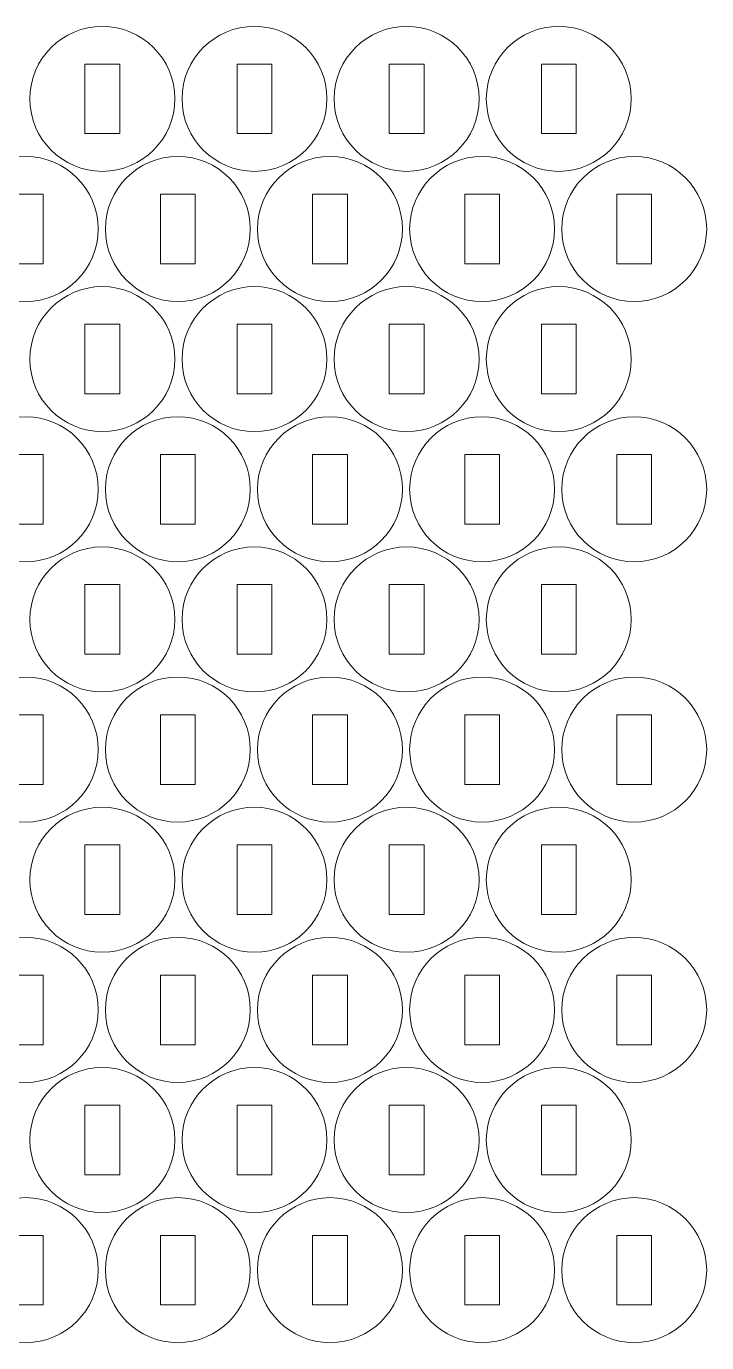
# Model space of a CAD drawing. Header units: millimetres. Extents: x -252 to 252, y -214 to 214.
# Drawn here: x 61.9 to 120.6, y -213.7 to -100.2 of the extents above; entities that cross this region are included whole.
import ezdxf

# ---------------------------------------------------------------- set-up
doc = ezdxf.new("R2010")
doc.units = ezdxf.units.MM
doc.header["$MEASUREMENT"] = 0
doc.layers.add('Camada 1', color=7, linetype='Continuous')

msp = doc.modelspace()

# ---------------------------------------------------------------- linework, layer by layer
at = {"layer": 'Camada 1', "lineweight": 20}
for points in [[(68.4641, -100.2066), (71.9159, -100.2066), (74.7141, -103.0048), (74.7141, -106.4566), (74.7141, -106.4566), (74.7141, -109.9084), (71.9159, -112.7066), (68.4641, -112.7066), (68.4641, -112.7066), (65.0123, -112.7066), (62.2141, -109.9084), (62.2141, -106.4566), (62.2141, -106.4566), (62.2141, -103.0048), (65.0123, -100.2066), (68.4641, -100.2066)], [(81.5875, -100.2066), (85.0393, -100.2066), (87.8375, -103.0048), (87.8375, -106.4566), (87.8375, -106.4566), (87.8375, -109.9084), (85.0393, -112.7066), (81.5875, -112.7066), (81.5875, -112.7066), (78.1357, -112.7066), (75.3375, -109.9084), (75.3375, -106.4566), (75.3375, -106.4566), (75.3375, -103.0048), (78.1357, -100.2066), (81.5875, -100.2066)], [(94.7109, -100.2066), (98.1627, -100.2066), (100.9609, -103.0048), (100.9609, -106.4566), (100.9609, -106.4566), (100.9609, -109.9084), (98.1627, -112.7066), (94.7109, -112.7066), (94.7109, -112.7066), (91.2591, -112.7066), (88.4609, -109.9084), (88.4609, -106.4566), (88.4609, -106.4566), (88.4609, -103.0048), (91.2591, -100.2066), (94.7109, -100.2066)], [(107.8343, -100.2066), (111.2861, -100.2066), (114.0843, -103.0048), (114.0843, -106.4566), (114.0843, -106.4566), (114.0843, -109.9084), (111.2861, -112.7066), (107.8343, -112.7066), (107.8343, -112.7066), (104.3825, -112.7066), (101.5843, -109.9084), (101.5843, -106.4566), (101.5843, -106.4566), (101.5843, -103.0048), (104.3825, -100.2066), (107.8343, -100.2066)], [(66.9641, -103.4566), (66.9641, -103.4566), (69.9641, -103.4566), (69.9641, -103.4566), (69.9641, -103.4566), (69.9641, -103.4566), (69.9641, -109.4566), (69.9641, -109.4566), (69.9641, -109.4566), (69.9641, -109.4566), (66.9641, -109.4566), (66.9641, -109.4566), (66.9641, -109.4566), (66.9641, -109.4566), (66.9641, -103.4566), (66.9641, -103.4566)], [(80.0875, -103.4566), (80.0875, -103.4566), (83.0875, -103.4566), (83.0875, -103.4566), (83.0875, -103.4566), (83.0875, -103.4566), (83.0875, -109.4566), (83.0875, -109.4566), (83.0875, -109.4566), (83.0875, -109.4566), (80.0875, -109.4566), (80.0875, -109.4566), (80.0875, -109.4566), (80.0875, -109.4566), (80.0875, -103.4566), (80.0875, -103.4566)], [(93.2109, -103.4566), (93.2109, -103.4566), (96.2109, -103.4566), (96.2109, -103.4566), (96.2109, -103.4566), (96.2109, -103.4566), (96.2109, -109.4566), (96.2109, -109.4566), (96.2109, -109.4566), (96.2109, -109.4566), (93.2109, -109.4566), (93.2109, -109.4566), (93.2109, -109.4566), (93.2109, -109.4566), (93.2109, -103.4566), (93.2109, -103.4566)], [(106.3343, -103.4566), (106.3343, -103.4566), (109.3343, -103.4566), (109.3343, -103.4566), (109.3343, -103.4566), (109.3343, -103.4566), (109.3343, -109.4566), (109.3343, -109.4566), (109.3343, -109.4566), (109.3343, -109.4566), (106.3343, -109.4566), (106.3343, -109.4566), (106.3343, -109.4566), (106.3343, -109.4566), (106.3343, -103.4566), (106.3343, -103.4566)], [(61.8495, -111.4249), (65.3013, -111.4249), (68.0995, -114.2231), (68.0995, -117.6749), (68.0995, -117.6749), (68.0995, -121.1267), (65.3013, -123.9249), (61.8495, -123.9249), (61.8495, -123.9249), (58.3977, -123.9249), (55.5995, -121.1267), (55.5995, -117.6749), (55.5995, -117.6749), (55.5995, -114.2231), (58.3977, -111.4249), (61.8495, -111.4249)], [(74.9729, -111.4249), (78.4247, -111.4249), (81.2229, -114.2231), (81.2229, -117.6749), (81.2229, -117.6749), (81.2229, -121.1267), (78.4247, -123.9249), (74.9729, -123.9249), (74.9729, -123.9249), (71.5211, -123.9249), (68.7229, -121.1267), (68.7229, -117.6749), (68.7229, -117.6749), (68.7229, -114.2231), (71.5211, -111.4249), (74.9729, -111.4249)], [(88.0963, -111.4249), (91.5481, -111.4249), (94.3463, -114.2231), (94.3463, -117.6749), (94.3463, -117.6749), (94.3463, -121.1267), (91.5481, -123.9249), (88.0963, -123.9249), (88.0963, -123.9249), (84.6445, -123.9249), (81.8463, -121.1267), (81.8463, -117.6749), (81.8463, -117.6749), (81.8463, -114.2231), (84.6445, -111.4249), (88.0963, -111.4249)], [(101.2197, -111.4249), (104.6715, -111.4249), (107.4697, -114.2231), (107.4697, -117.6749), (107.4697, -117.6749), (107.4697, -121.1267), (104.6715, -123.9249), (101.2197, -123.9249), (101.2197, -123.9249), (97.7679, -123.9249), (94.9697, -121.1267), (94.9697, -117.6749), (94.9697, -117.6749), (94.9697, -114.2231), (97.7679, -111.4249), (101.2197, -111.4249)], [(114.3431, -111.4249), (117.7949, -111.4249), (120.5931, -114.2231), (120.5931, -117.6749), (120.5931, -117.6749), (120.5931, -121.1267), (117.7949, -123.9249), (114.3431, -123.9249), (114.3431, -123.9249), (110.8913, -123.9249), (108.0931, -121.1267), (108.0931, -117.6749), (108.0931, -117.6749), (108.0931, -114.2231), (110.8913, -111.4249), (114.3431, -111.4249)], [(60.3495, -114.6749), (60.3495, -114.6749), (63.3495, -114.6749), (63.3495, -114.6749), (63.3495, -114.6749), (63.3495, -114.6749), (63.3495, -120.6749), (63.3495, -120.6749), (63.3495, -120.6749), (63.3495, -120.6749), (60.3495, -120.6749), (60.3495, -120.6749), (60.3495, -120.6749), (60.3495, -120.6749), (60.3495, -114.6749), (60.3495, -114.6749)], [(73.4729, -114.6749), (73.4729, -114.6749), (76.4729, -114.6749), (76.4729, -114.6749), (76.4729, -114.6749), (76.4729, -114.6749), (76.4729, -120.6749), (76.4729, -120.6749), (76.4729, -120.6749), (76.4729, -120.6749), (73.4729, -120.6749), (73.4729, -120.6749), (73.4729, -120.6749), (73.4729, -120.6749), (73.4729, -114.6749), (73.4729, -114.6749)], [(86.5963, -114.6749), (86.5963, -114.6749), (89.5963, -114.6749), (89.5963, -114.6749), (89.5963, -114.6749), (89.5963, -114.6749), (89.5963, -120.6749), (89.5963, -120.6749), (89.5963, -120.6749), (89.5963, -120.6749), (86.5963, -120.6749), (86.5963, -120.6749), (86.5963, -120.6749), (86.5963, -120.6749), (86.5963, -114.6749), (86.5963, -114.6749)], [(99.7197, -114.6749), (99.7197, -114.6749), (102.7197, -114.6749), (102.7197, -114.6749), (102.7197, -114.6749), (102.7197, -114.6749), (102.7197, -120.6749), (102.7197, -120.6749), (102.7197, -120.6749), (102.7197, -120.6749), (99.7197, -120.6749), (99.7197, -120.6749), (99.7197, -120.6749), (99.7197, -120.6749), (99.7197, -114.6749), (99.7197, -114.6749)], [(112.8431, -114.6749), (112.8431, -114.6749), (115.8431, -114.6749), (115.8431, -114.6749), (115.8431, -114.6749), (115.8431, -114.6749), (115.8431, -120.6749), (115.8431, -120.6749), (115.8431, -120.6749), (115.8431, -120.6749), (112.8431, -120.6749), (112.8431, -120.6749), (112.8431, -120.6749), (112.8431, -120.6749), (112.8431, -114.6749), (112.8431, -114.6749)], [(68.4641, -122.6433), (71.9159, -122.6433), (74.7141, -125.4415), (74.7141, -128.8933), (74.7141, -128.8933), (74.7141, -132.3451), (71.9159, -135.1433), (68.4641, -135.1433), (68.4641, -135.1433), (65.0123, -135.1433), (62.2141, -132.3451), (62.2141, -128.8933), (62.2141, -128.8933), (62.2141, -125.4415), (65.0123, -122.6433), (68.4641, -122.6433)], [(81.5875, -122.6433), (85.0393, -122.6433), (87.8375, -125.4415), (87.8375, -128.8933), (87.8375, -128.8933), (87.8375, -132.3451), (85.0393, -135.1433), (81.5875, -135.1433), (81.5875, -135.1433), (78.1357, -135.1433), (75.3375, -132.3451), (75.3375, -128.8933), (75.3375, -128.8933), (75.3375, -125.4415), (78.1357, -122.6433), (81.5875, -122.6433)], [(94.7109, -122.6433), (98.1627, -122.6433), (100.9609, -125.4415), (100.9609, -128.8933), (100.9609, -128.8933), (100.9609, -132.3451), (98.1627, -135.1433), (94.7109, -135.1433), (94.7109, -135.1433), (91.2591, -135.1433), (88.4609, -132.3451), (88.4609, -128.8933), (88.4609, -128.8933), (88.4609, -125.4415), (91.2591, -122.6433), (94.7109, -122.6433)], [(107.8343, -122.6433), (111.2861, -122.6433), (114.0843, -125.4415), (114.0843, -128.8933), (114.0843, -128.8933), (114.0843, -132.3451), (111.2861, -135.1433), (107.8343, -135.1433), (107.8343, -135.1433), (104.3825, -135.1433), (101.5843, -132.3451), (101.5843, -128.8933), (101.5843, -128.8933), (101.5843, -125.4415), (104.3825, -122.6433), (107.8343, -122.6433)], [(66.9641, -125.8933), (66.9641, -125.8933), (69.9641, -125.8933), (69.9641, -125.8933), (69.9641, -125.8933), (69.9641, -125.8933), (69.9641, -131.8933), (69.9641, -131.8933), (69.9641, -131.8933), (69.9641, -131.8933), (66.9641, -131.8933), (66.9641, -131.8933), (66.9641, -131.8933), (66.9641, -131.8933), (66.9641, -125.8933), (66.9641, -125.8933)], [(80.0875, -125.8933), (80.0875, -125.8933), (83.0875, -125.8933), (83.0875, -125.8933), (83.0875, -125.8933), (83.0875, -125.8933), (83.0875, -131.8933), (83.0875, -131.8933), (83.0875, -131.8933), (83.0875, -131.8933), (80.0875, -131.8933), (80.0875, -131.8933), (80.0875, -131.8933), (80.0875, -131.8933), (80.0875, -125.8933), (80.0875, -125.8933)], [(93.2109, -125.8933), (93.2109, -125.8933), (96.2109, -125.8933), (96.2109, -125.8933), (96.2109, -125.8933), (96.2109, -125.8933), (96.2109, -131.8933), (96.2109, -131.8933), (96.2109, -131.8933), (96.2109, -131.8933), (93.2109, -131.8933), (93.2109, -131.8933), (93.2109, -131.8933), (93.2109, -131.8933), (93.2109, -125.8933), (93.2109, -125.8933)], [(106.3343, -125.8933), (106.3343, -125.8933), (109.3343, -125.8933), (109.3343, -125.8933), (109.3343, -125.8933), (109.3343, -125.8933), (109.3343, -131.8933), (109.3343, -131.8933), (109.3343, -131.8933), (109.3343, -131.8933), (106.3343, -131.8933), (106.3343, -131.8933), (106.3343, -131.8933), (106.3343, -131.8933), (106.3343, -125.8933), (106.3343, -125.8933)], [(61.8495, -133.8616), (65.3013, -133.8616), (68.0995, -136.6598), (68.0995, -140.1116), (68.0995, -140.1116), (68.0995, -143.5634), (65.3013, -146.3616), (61.8495, -146.3616), (61.8495, -146.3616), (58.3977, -146.3616), (55.5995, -143.5634), (55.5995, -140.1116), (55.5995, -140.1116), (55.5995, -136.6598), (58.3977, -133.8616), (61.8495, -133.8616)], [(74.9729, -133.8616), (78.4247, -133.8616), (81.2229, -136.6598), (81.2229, -140.1116), (81.2229, -140.1116), (81.2229, -143.5634), (78.4247, -146.3616), (74.9729, -146.3616), (74.9729, -146.3616), (71.5211, -146.3616), (68.7229, -143.5634), (68.7229, -140.1116), (68.7229, -140.1116), (68.7229, -136.6598), (71.5211, -133.8616), (74.9729, -133.8616)], [(88.0963, -133.8616), (91.5481, -133.8616), (94.3463, -136.6598), (94.3463, -140.1116), (94.3463, -140.1116), (94.3463, -143.5634), (91.5481, -146.3616), (88.0963, -146.3616), (88.0963, -146.3616), (84.6445, -146.3616), (81.8463, -143.5634), (81.8463, -140.1116), (81.8463, -140.1116), (81.8463, -136.6598), (84.6445, -133.8616), (88.0963, -133.8616)], [(101.2197, -133.8616), (104.6715, -133.8616), (107.4697, -136.6598), (107.4697, -140.1116), (107.4697, -140.1116), (107.4697, -143.5634), (104.6715, -146.3616), (101.2197, -146.3616), (101.2197, -146.3616), (97.7679, -146.3616), (94.9697, -143.5634), (94.9697, -140.1116), (94.9697, -140.1116), (94.9697, -136.6598), (97.7679, -133.8616), (101.2197, -133.8616)], [(114.3431, -133.8616), (117.7949, -133.8616), (120.5931, -136.6598), (120.5931, -140.1116), (120.5931, -140.1116), (120.5931, -143.5634), (117.7949, -146.3616), (114.3431, -146.3616), (114.3431, -146.3616), (110.8913, -146.3616), (108.0931, -143.5634), (108.0931, -140.1116), (108.0931, -140.1116), (108.0931, -136.6598), (110.8913, -133.8616), (114.3431, -133.8616)], [(60.3495, -137.1116), (60.3495, -137.1116), (63.3495, -137.1116), (63.3495, -137.1116), (63.3495, -137.1116), (63.3495, -137.1116), (63.3495, -143.1116), (63.3495, -143.1116), (63.3495, -143.1116), (63.3495, -143.1116), (60.3495, -143.1116), (60.3495, -143.1116), (60.3495, -143.1116), (60.3495, -143.1116), (60.3495, -137.1116), (60.3495, -137.1116)], [(73.4729, -137.1116), (73.4729, -137.1116), (76.4729, -137.1116), (76.4729, -137.1116), (76.4729, -137.1116), (76.4729, -137.1116), (76.4729, -143.1116), (76.4729, -143.1116), (76.4729, -143.1116), (76.4729, -143.1116), (73.4729, -143.1116), (73.4729, -143.1116), (73.4729, -143.1116), (73.4729, -143.1116), (73.4729, -137.1116), (73.4729, -137.1116)], [(86.5963, -137.1116), (86.5963, -137.1116), (89.5963, -137.1116), (89.5963, -137.1116), (89.5963, -137.1116), (89.5963, -137.1116), (89.5963, -143.1116), (89.5963, -143.1116), (89.5963, -143.1116), (89.5963, -143.1116), (86.5963, -143.1116), (86.5963, -143.1116), (86.5963, -143.1116), (86.5963, -143.1116), (86.5963, -137.1116), (86.5963, -137.1116)], [(99.7197, -137.1116), (99.7197, -137.1116), (102.7197, -137.1116), (102.7197, -137.1116), (102.7197, -137.1116), (102.7197, -137.1116), (102.7197, -143.1116), (102.7197, -143.1116), (102.7197, -143.1116), (102.7197, -143.1116), (99.7197, -143.1116), (99.7197, -143.1116), (99.7197, -143.1116), (99.7197, -143.1116), (99.7197, -137.1116), (99.7197, -137.1116)], [(112.8431, -137.1116), (112.8431, -137.1116), (115.8431, -137.1116), (115.8431, -137.1116), (115.8431, -137.1116), (115.8431, -137.1116), (115.8431, -143.1116), (115.8431, -143.1116), (115.8431, -143.1116), (115.8431, -143.1116), (112.8431, -143.1116), (112.8431, -143.1116), (112.8431, -143.1116), (112.8431, -143.1116), (112.8431, -137.1116), (112.8431, -137.1116)], [(68.4641, -145.08), (71.9159, -145.08), (74.7141, -147.8782), (74.7141, -151.33), (74.7141, -151.33), (74.7141, -154.7818), (71.9159, -157.58), (68.4641, -157.58), (68.4641, -157.58), (65.0123, -157.58), (62.2141, -154.7818), (62.2141, -151.33), (62.2141, -151.33), (62.2141, -147.8782), (65.0123, -145.08), (68.4641, -145.08)], [(81.5875, -145.08), (85.0393, -145.08), (87.8375, -147.8782), (87.8375, -151.33), (87.8375, -151.33), (87.8375, -154.7818), (85.0393, -157.58), (81.5875, -157.58), (81.5875, -157.58), (78.1357, -157.58), (75.3375, -154.7818), (75.3375, -151.33), (75.3375, -151.33), (75.3375, -147.8782), (78.1357, -145.08), (81.5875, -145.08)], [(94.7109, -145.08), (98.1627, -145.08), (100.9609, -147.8782), (100.9609, -151.33), (100.9609, -151.33), (100.9609, -154.7818), (98.1627, -157.58), (94.7109, -157.58), (94.7109, -157.58), (91.2591, -157.58), (88.4609, -154.7818), (88.4609, -151.33), (88.4609, -151.33), (88.4609, -147.8782), (91.2591, -145.08), (94.7109, -145.08)], [(107.8343, -145.08), (111.2861, -145.08), (114.0843, -147.8782), (114.0843, -151.33), (114.0843, -151.33), (114.0843, -154.7818), (111.2861, -157.58), (107.8343, -157.58), (107.8343, -157.58), (104.3825, -157.58), (101.5843, -154.7818), (101.5843, -151.33), (101.5843, -151.33), (101.5843, -147.8782), (104.3825, -145.08), (107.8343, -145.08)], [(66.9641, -148.33), (66.9641, -148.33), (69.9641, -148.33), (69.9641, -148.33), (69.9641, -148.33), (69.9641, -148.33), (69.9641, -154.33), (69.9641, -154.33), (69.9641, -154.33), (69.9641, -154.33), (66.9641, -154.33), (66.9641, -154.33), (66.9641, -154.33), (66.9641, -154.33), (66.9641, -148.33), (66.9641, -148.33)], [(80.0875, -148.33), (80.0875, -148.33), (83.0875, -148.33), (83.0875, -148.33), (83.0875, -148.33), (83.0875, -148.33), (83.0875, -154.33), (83.0875, -154.33), (83.0875, -154.33), (83.0875, -154.33), (80.0875, -154.33), (80.0875, -154.33), (80.0875, -154.33), (80.0875, -154.33), (80.0875, -148.33), (80.0875, -148.33)], [(93.2109, -148.33), (93.2109, -148.33), (96.2109, -148.33), (96.2109, -148.33), (96.2109, -148.33), (96.2109, -148.33), (96.2109, -154.33), (96.2109, -154.33), (96.2109, -154.33), (96.2109, -154.33), (93.2109, -154.33), (93.2109, -154.33), (93.2109, -154.33), (93.2109, -154.33), (93.2109, -148.33), (93.2109, -148.33)], [(106.3343, -148.33), (106.3343, -148.33), (109.3343, -148.33), (109.3343, -148.33), (109.3343, -148.33), (109.3343, -148.33), (109.3343, -154.33), (109.3343, -154.33), (109.3343, -154.33), (109.3343, -154.33), (106.3343, -154.33), (106.3343, -154.33), (106.3343, -154.33), (106.3343, -154.33), (106.3343, -148.33), (106.3343, -148.33)], [(61.8495, -156.2983), (65.3013, -156.2983), (68.0995, -159.0965), (68.0995, -162.5483), (68.0995, -162.5483), (68.0995, -166.0001), (65.3013, -168.7983), (61.8495, -168.7983), (61.8495, -168.7983), (58.3977, -168.7983), (55.5995, -166.0001), (55.5995, -162.5483), (55.5995, -162.5483), (55.5995, -159.0965), (58.3977, -156.2983), (61.8495, -156.2983)], [(74.9729, -156.2983), (78.4247, -156.2983), (81.2229, -159.0965), (81.2229, -162.5483), (81.2229, -162.5483), (81.2229, -166.0001), (78.4247, -168.7983), (74.9729, -168.7983), (74.9729, -168.7983), (71.5211, -168.7983), (68.7229, -166.0001), (68.7229, -162.5483), (68.7229, -162.5483), (68.7229, -159.0965), (71.5211, -156.2983), (74.9729, -156.2983)], [(88.0963, -156.2983), (91.5481, -156.2983), (94.3463, -159.0965), (94.3463, -162.5483), (94.3463, -162.5483), (94.3463, -166.0001), (91.5481, -168.7983), (88.0963, -168.7983), (88.0963, -168.7983), (84.6445, -168.7983), (81.8463, -166.0001), (81.8463, -162.5483), (81.8463, -162.5483), (81.8463, -159.0965), (84.6445, -156.2983), (88.0963, -156.2983)], [(101.2197, -156.2983), (104.6715, -156.2983), (107.4697, -159.0965), (107.4697, -162.5483), (107.4697, -162.5483), (107.4697, -166.0001), (104.6715, -168.7983), (101.2197, -168.7983), (101.2197, -168.7983), (97.7679, -168.7983), (94.9697, -166.0001), (94.9697, -162.5483), (94.9697, -162.5483), (94.9697, -159.0965), (97.7679, -156.2983), (101.2197, -156.2983)], [(114.3431, -156.2983), (117.7949, -156.2983), (120.5931, -159.0965), (120.5931, -162.5483), (120.5931, -162.5483), (120.5931, -166.0001), (117.7949, -168.7983), (114.3431, -168.7983), (114.3431, -168.7983), (110.8913, -168.7983), (108.0931, -166.0001), (108.0931, -162.5483), (108.0931, -162.5483), (108.0931, -159.0965), (110.8913, -156.2983), (114.3431, -156.2983)], [(60.3495, -159.5483), (60.3495, -159.5483), (63.3495, -159.5483), (63.3495, -159.5483), (63.3495, -159.5483), (63.3495, -159.5483), (63.3495, -165.5483), (63.3495, -165.5483), (63.3495, -165.5483), (63.3495, -165.5483), (60.3495, -165.5483), (60.3495, -165.5483), (60.3495, -165.5483), (60.3495, -165.5483), (60.3495, -159.5483), (60.3495, -159.5483)], [(73.4729, -159.5483), (73.4729, -159.5483), (76.4729, -159.5483), (76.4729, -159.5483), (76.4729, -159.5483), (76.4729, -159.5483), (76.4729, -165.5483), (76.4729, -165.5483), (76.4729, -165.5483), (76.4729, -165.5483), (73.4729, -165.5483), (73.4729, -165.5483), (73.4729, -165.5483), (73.4729, -165.5483), (73.4729, -159.5483), (73.4729, -159.5483)], [(86.5963, -159.5483), (86.5963, -159.5483), (89.5963, -159.5483), (89.5963, -159.5483), (89.5963, -159.5483), (89.5963, -159.5483), (89.5963, -165.5483), (89.5963, -165.5483), (89.5963, -165.5483), (89.5963, -165.5483), (86.5963, -165.5483), (86.5963, -165.5483), (86.5963, -165.5483), (86.5963, -165.5483), (86.5963, -159.5483), (86.5963, -159.5483)], [(99.7197, -159.5483), (99.7197, -159.5483), (102.7197, -159.5483), (102.7197, -159.5483), (102.7197, -159.5483), (102.7197, -159.5483), (102.7197, -165.5483), (102.7197, -165.5483), (102.7197, -165.5483), (102.7197, -165.5483), (99.7197, -165.5483), (99.7197, -165.5483), (99.7197, -165.5483), (99.7197, -165.5483), (99.7197, -159.5483), (99.7197, -159.5483)], [(112.8431, -159.5483), (112.8431, -159.5483), (115.8431, -159.5483), (115.8431, -159.5483), (115.8431, -159.5483), (115.8431, -159.5483), (115.8431, -165.5483), (115.8431, -165.5483), (115.8431, -165.5483), (115.8431, -165.5483), (112.8431, -165.5483), (112.8431, -165.5483), (112.8431, -165.5483), (112.8431, -165.5483), (112.8431, -159.5483), (112.8431, -159.5483)], [(68.4641, -167.5167), (71.9159, -167.5167), (74.7141, -170.3149), (74.7141, -173.7667), (74.7141, -173.7667), (74.7141, -177.2185), (71.9159, -180.0167), (68.4641, -180.0167), (68.4641, -180.0167), (65.0123, -180.0167), (62.2141, -177.2185), (62.2141, -173.7667), (62.2141, -173.7667), (62.2141, -170.3149), (65.0123, -167.5167), (68.4641, -167.5167)], [(81.5875, -167.5167), (85.0393, -167.5167), (87.8375, -170.3149), (87.8375, -173.7667), (87.8375, -173.7667), (87.8375, -177.2185), (85.0393, -180.0167), (81.5875, -180.0167), (81.5875, -180.0167), (78.1357, -180.0167), (75.3375, -177.2185), (75.3375, -173.7667), (75.3375, -173.7667), (75.3375, -170.3149), (78.1357, -167.5167), (81.5875, -167.5167)], [(94.7109, -167.5167), (98.1627, -167.5167), (100.9609, -170.3149), (100.9609, -173.7667), (100.9609, -173.7667), (100.9609, -177.2185), (98.1627, -180.0167), (94.7109, -180.0167), (94.7109, -180.0167), (91.2591, -180.0167), (88.4609, -177.2185), (88.4609, -173.7667), (88.4609, -173.7667), (88.4609, -170.3149), (91.2591, -167.5167), (94.7109, -167.5167)], [(107.8343, -167.5167), (111.2861, -167.5167), (114.0843, -170.3149), (114.0843, -173.7667), (114.0843, -173.7667), (114.0843, -177.2185), (111.2861, -180.0167), (107.8343, -180.0167), (107.8343, -180.0167), (104.3825, -180.0167), (101.5843, -177.2185), (101.5843, -173.7667), (101.5843, -173.7667), (101.5843, -170.3149), (104.3825, -167.5167), (107.8343, -167.5167)], [(66.9641, -170.7667), (66.9641, -170.7667), (69.9641, -170.7667), (69.9641, -170.7667), (69.9641, -170.7667), (69.9641, -170.7667), (69.9641, -176.7667), (69.9641, -176.7667), (69.9641, -176.7667), (69.9641, -176.7667), (66.9641, -176.7667), (66.9641, -176.7667), (66.9641, -176.7667), (66.9641, -176.7667), (66.9641, -170.7667), (66.9641, -170.7667)], [(80.0875, -170.7667), (80.0875, -170.7667), (83.0875, -170.7667), (83.0875, -170.7667), (83.0875, -170.7667), (83.0875, -170.7667), (83.0875, -176.7667), (83.0875, -176.7667), (83.0875, -176.7667), (83.0875, -176.7667), (80.0875, -176.7667), (80.0875, -176.7667), (80.0875, -176.7667), (80.0875, -176.7667), (80.0875, -170.7667), (80.0875, -170.7667)], [(93.2109, -170.7667), (93.2109, -170.7667), (96.2109, -170.7667), (96.2109, -170.7667), (96.2109, -170.7667), (96.2109, -170.7667), (96.2109, -176.7667), (96.2109, -176.7667), (96.2109, -176.7667), (96.2109, -176.7667), (93.2109, -176.7667), (93.2109, -176.7667), (93.2109, -176.7667), (93.2109, -176.7667), (93.2109, -170.7667), (93.2109, -170.7667)], [(106.3343, -170.7667), (106.3343, -170.7667), (109.3343, -170.7667), (109.3343, -170.7667), (109.3343, -170.7667), (109.3343, -170.7667), (109.3343, -176.7667), (109.3343, -176.7667), (109.3343, -176.7667), (109.3343, -176.7667), (106.3343, -176.7667), (106.3343, -176.7667), (106.3343, -176.7667), (106.3343, -176.7667), (106.3343, -170.7667), (106.3343, -170.7667)], [(61.8495, -178.735), (65.3013, -178.735), (68.0995, -181.5332), (68.0995, -184.985), (68.0995, -184.985), (68.0995, -188.4368), (65.3013, -191.235), (61.8495, -191.235), (61.8495, -191.235), (58.3977, -191.235), (55.5995, -188.4368), (55.5995, -184.985), (55.5995, -184.985), (55.5995, -181.5332), (58.3977, -178.735), (61.8495, -178.735)], [(74.9729, -178.735), (78.4247, -178.735), (81.2229, -181.5332), (81.2229, -184.985), (81.2229, -184.985), (81.2229, -188.4368), (78.4247, -191.235), (74.9729, -191.235), (74.9729, -191.235), (71.5211, -191.235), (68.7229, -188.4368), (68.7229, -184.985), (68.7229, -184.985), (68.7229, -181.5332), (71.5211, -178.735), (74.9729, -178.735)], [(88.0963, -178.735), (91.5481, -178.735), (94.3463, -181.5332), (94.3463, -184.985), (94.3463, -184.985), (94.3463, -188.4368), (91.5481, -191.235), (88.0963, -191.235), (88.0963, -191.235), (84.6445, -191.235), (81.8463, -188.4368), (81.8463, -184.985), (81.8463, -184.985), (81.8463, -181.5332), (84.6445, -178.735), (88.0963, -178.735)], [(101.2197, -178.735), (104.6715, -178.735), (107.4697, -181.5332), (107.4697, -184.985), (107.4697, -184.985), (107.4697, -188.4368), (104.6715, -191.235), (101.2197, -191.235), (101.2197, -191.235), (97.7679, -191.235), (94.9697, -188.4368), (94.9697, -184.985), (94.9697, -184.985), (94.9697, -181.5332), (97.7679, -178.735), (101.2197, -178.735)], [(114.3431, -178.735), (117.7949, -178.735), (120.5931, -181.5332), (120.5931, -184.985), (120.5931, -184.985), (120.5931, -188.4368), (117.7949, -191.235), (114.3431, -191.235), (114.3431, -191.235), (110.8913, -191.235), (108.0931, -188.4368), (108.0931, -184.985), (108.0931, -184.985), (108.0931, -181.5332), (110.8913, -178.735), (114.3431, -178.735)], [(60.3495, -181.985), (60.3495, -181.985), (63.3495, -181.985), (63.3495, -181.985), (63.3495, -181.985), (63.3495, -181.985), (63.3495, -187.985), (63.3495, -187.985), (63.3495, -187.985), (63.3495, -187.985), (60.3495, -187.985), (60.3495, -187.985), (60.3495, -187.985), (60.3495, -187.985), (60.3495, -181.985), (60.3495, -181.985)], [(73.4729, -181.985), (73.4729, -181.985), (76.4729, -181.985), (76.4729, -181.985), (76.4729, -181.985), (76.4729, -181.985), (76.4729, -187.985), (76.4729, -187.985), (76.4729, -187.985), (76.4729, -187.985), (73.4729, -187.985), (73.4729, -187.985), (73.4729, -187.985), (73.4729, -187.985), (73.4729, -181.985), (73.4729, -181.985)], [(86.5963, -181.985), (86.5963, -181.985), (89.5963, -181.985), (89.5963, -181.985), (89.5963, -181.985), (89.5963, -181.985), (89.5963, -187.985), (89.5963, -187.985), (89.5963, -187.985), (89.5963, -187.985), (86.5963, -187.985), (86.5963, -187.985), (86.5963, -187.985), (86.5963, -187.985), (86.5963, -181.985), (86.5963, -181.985)], [(99.7197, -181.985), (99.7197, -181.985), (102.7197, -181.985), (102.7197, -181.985), (102.7197, -181.985), (102.7197, -181.985), (102.7197, -187.985), (102.7197, -187.985), (102.7197, -187.985), (102.7197, -187.985), (99.7197, -187.985), (99.7197, -187.985), (99.7197, -187.985), (99.7197, -187.985), (99.7197, -181.985), (99.7197, -181.985)], [(112.8431, -181.985), (112.8431, -181.985), (115.8431, -181.985), (115.8431, -181.985), (115.8431, -181.985), (115.8431, -181.985), (115.8431, -187.985), (115.8431, -187.985), (115.8431, -187.985), (115.8431, -187.985), (112.8431, -187.985), (112.8431, -187.985), (112.8431, -187.985), (112.8431, -187.985), (112.8431, -181.985), (112.8431, -181.985)], [(68.4641, -189.9534), (71.9159, -189.9534), (74.7141, -192.7516), (74.7141, -196.2034), (74.7141, -196.2034), (74.7141, -199.6552), (71.9159, -202.4534), (68.4641, -202.4534), (68.4641, -202.4534), (65.0123, -202.4534), (62.2141, -199.6552), (62.2141, -196.2034), (62.2141, -196.2034), (62.2141, -192.7516), (65.0123, -189.9534), (68.4641, -189.9534)], [(81.5875, -189.9534), (85.0393, -189.9534), (87.8375, -192.7516), (87.8375, -196.2034), (87.8375, -196.2034), (87.8375, -199.6552), (85.0393, -202.4534), (81.5875, -202.4534), (81.5875, -202.4534), (78.1357, -202.4534), (75.3375, -199.6552), (75.3375, -196.2034), (75.3375, -196.2034), (75.3375, -192.7516), (78.1357, -189.9534), (81.5875, -189.9534)], [(94.7109, -189.9534), (98.1627, -189.9534), (100.9609, -192.7516), (100.9609, -196.2034), (100.9609, -196.2034), (100.9609, -199.6552), (98.1627, -202.4534), (94.7109, -202.4534), (94.7109, -202.4534), (91.2591, -202.4534), (88.4609, -199.6552), (88.4609, -196.2034), (88.4609, -196.2034), (88.4609, -192.7516), (91.2591, -189.9534), (94.7109, -189.9534)], [(107.8343, -189.9534), (111.2861, -189.9534), (114.0843, -192.7516), (114.0843, -196.2034), (114.0843, -196.2034), (114.0843, -199.6552), (111.2861, -202.4534), (107.8343, -202.4534), (107.8343, -202.4534), (104.3825, -202.4534), (101.5843, -199.6552), (101.5843, -196.2034), (101.5843, -196.2034), (101.5843, -192.7516), (104.3825, -189.9534), (107.8343, -189.9534)], [(66.9641, -193.2034), (66.9641, -193.2034), (69.9641, -193.2034), (69.9641, -193.2034), (69.9641, -193.2034), (69.9641, -193.2034), (69.9641, -199.2034), (69.9641, -199.2034), (69.9641, -199.2034), (69.9641, -199.2034), (66.9641, -199.2034), (66.9641, -199.2034), (66.9641, -199.2034), (66.9641, -199.2034), (66.9641, -193.2034), (66.9641, -193.2034)], [(80.0875, -193.2034), (80.0875, -193.2034), (83.0875, -193.2034), (83.0875, -193.2034), (83.0875, -193.2034), (83.0875, -193.2034), (83.0875, -199.2034), (83.0875, -199.2034), (83.0875, -199.2034), (83.0875, -199.2034), (80.0875, -199.2034), (80.0875, -199.2034), (80.0875, -199.2034), (80.0875, -199.2034), (80.0875, -193.2034), (80.0875, -193.2034)], [(93.2109, -193.2034), (93.2109, -193.2034), (96.2109, -193.2034), (96.2109, -193.2034), (96.2109, -193.2034), (96.2109, -193.2034), (96.2109, -199.2034), (96.2109, -199.2034), (96.2109, -199.2034), (96.2109, -199.2034), (93.2109, -199.2034), (93.2109, -199.2034), (93.2109, -199.2034), (93.2109, -199.2034), (93.2109, -193.2034), (93.2109, -193.2034)], [(106.3343, -193.2034), (106.3343, -193.2034), (109.3343, -193.2034), (109.3343, -193.2034), (109.3343, -193.2034), (109.3343, -193.2034), (109.3343, -199.2034), (109.3343, -199.2034), (109.3343, -199.2034), (109.3343, -199.2034), (106.3343, -199.2034), (106.3343, -199.2034), (106.3343, -199.2034), (106.3343, -199.2034), (106.3343, -193.2034), (106.3343, -193.2034)], [(61.8495, -201.1717), (65.3013, -201.1717), (68.0995, -203.9699), (68.0995, -207.4217), (68.0995, -207.4217), (68.0995, -210.8735), (65.3013, -213.6717), (61.8495, -213.6717), (61.8495, -213.6717), (58.3977, -213.6717), (55.5995, -210.8735), (55.5995, -207.4217), (55.5995, -207.4217), (55.5995, -203.9699), (58.3977, -201.1717), (61.8495, -201.1717)], [(74.9729, -201.1717), (78.4247, -201.1717), (81.2229, -203.9699), (81.2229, -207.4217), (81.2229, -207.4217), (81.2229, -210.8735), (78.4247, -213.6717), (74.9729, -213.6717), (74.9729, -213.6717), (71.5211, -213.6717), (68.7229, -210.8735), (68.7229, -207.4217), (68.7229, -207.4217), (68.7229, -203.9699), (71.5211, -201.1717), (74.9729, -201.1717)], [(88.0963, -201.1717), (91.5481, -201.1717), (94.3463, -203.9699), (94.3463, -207.4217), (94.3463, -207.4217), (94.3463, -210.8735), (91.5481, -213.6717), (88.0963, -213.6717), (88.0963, -213.6717), (84.6445, -213.6717), (81.8463, -210.8735), (81.8463, -207.4217), (81.8463, -207.4217), (81.8463, -203.9699), (84.6445, -201.1717), (88.0963, -201.1717)], [(101.2197, -201.1717), (104.6715, -201.1717), (107.4697, -203.9699), (107.4697, -207.4217), (107.4697, -207.4217), (107.4697, -210.8735), (104.6715, -213.6717), (101.2197, -213.6717), (101.2197, -213.6717), (97.7679, -213.6717), (94.9697, -210.8735), (94.9697, -207.4217), (94.9697, -207.4217), (94.9697, -203.9699), (97.7679, -201.1717), (101.2197, -201.1717)], [(114.3431, -201.1717), (117.7949, -201.1717), (120.5931, -203.9699), (120.5931, -207.4217), (120.5931, -207.4217), (120.5931, -210.8735), (117.7949, -213.6717), (114.3431, -213.6717), (114.3431, -213.6717), (110.8913, -213.6717), (108.0931, -210.8735), (108.0931, -207.4217), (108.0931, -207.4217), (108.0931, -203.9699), (110.8913, -201.1717), (114.3431, -201.1717)], [(60.3495, -204.4217), (60.3495, -204.4217), (63.3495, -204.4217), (63.3495, -204.4217), (63.3495, -204.4217), (63.3495, -204.4217), (63.3495, -210.4217), (63.3495, -210.4217), (63.3495, -210.4217), (63.3495, -210.4217), (60.3495, -210.4217), (60.3495, -210.4217), (60.3495, -210.4217), (60.3495, -210.4217), (60.3495, -204.4217), (60.3495, -204.4217)], [(73.4729, -204.4217), (73.4729, -204.4217), (76.4729, -204.4217), (76.4729, -204.4217), (76.4729, -204.4217), (76.4729, -204.4217), (76.4729, -210.4217), (76.4729, -210.4217), (76.4729, -210.4217), (76.4729, -210.4217), (73.4729, -210.4217), (73.4729, -210.4217), (73.4729, -210.4217), (73.4729, -210.4217), (73.4729, -204.4217), (73.4729, -204.4217)], [(86.5963, -204.4217), (86.5963, -204.4217), (89.5963, -204.4217), (89.5963, -204.4217), (89.5963, -204.4217), (89.5963, -204.4217), (89.5963, -210.4217), (89.5963, -210.4217), (89.5963, -210.4217), (89.5963, -210.4217), (86.5963, -210.4217), (86.5963, -210.4217), (86.5963, -210.4217), (86.5963, -210.4217), (86.5963, -204.4217), (86.5963, -204.4217)], [(99.7197, -204.4217), (99.7197, -204.4217), (102.7197, -204.4217), (102.7197, -204.4217), (102.7197, -204.4217), (102.7197, -204.4217), (102.7197, -210.4217), (102.7197, -210.4217), (102.7197, -210.4217), (102.7197, -210.4217), (99.7197, -210.4217), (99.7197, -210.4217), (99.7197, -210.4217), (99.7197, -210.4217), (99.7197, -204.4217), (99.7197, -204.4217)], [(112.8431, -204.4217), (112.8431, -204.4217), (115.8431, -204.4217), (115.8431, -204.4217), (115.8431, -204.4217), (115.8431, -204.4217), (115.8431, -210.4217), (115.8431, -210.4217), (115.8431, -210.4217), (115.8431, -210.4217), (112.8431, -210.4217), (112.8431, -210.4217), (112.8431, -210.4217), (112.8431, -210.4217), (112.8431, -204.4217), (112.8431, -204.4217)]]:
    msp.add_open_spline(points, degree=3, knots=[0, 0, 0, 0, 0.2, 0.2, 0.2, 0.2, 0.4, 0.4, 0.4, 0.4, 0.6, 0.6, 0.6, 0.6, 1, 1, 1, 1], dxfattribs=at)

doc.saveas('drawing.dxf')
